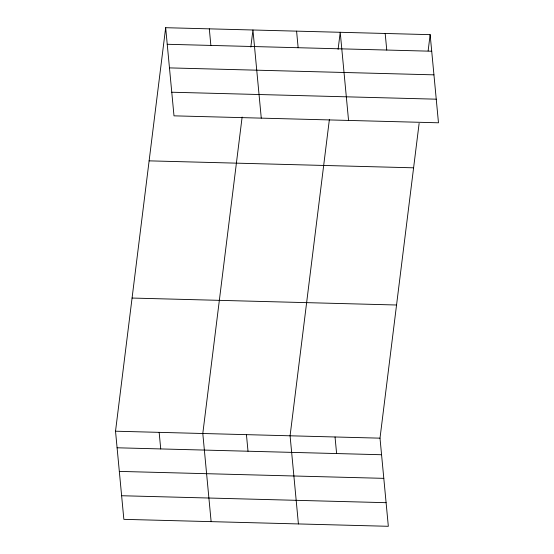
<?xml version="1.0" encoding="UTF-8"?>
<svg xmlns="http://www.w3.org/2000/svg" width="554" height="554" viewBox="0 0 554 554"><rect width="100%" height="100%" fill="white"/><g stroke="black" fill="none" stroke-linecap="round" stroke-linejoin="round"><path stroke-width="0.83" d="M419.115 123.424L380.002 438.159L388.333 526.3L123.854 519.347L115.523 431.206L165.667 27.7L430.146 34.653L438.477 122.794L173.998 115.841L165.667 27.7M242.126 117.06L202.799 433.498L211.129 521.639M250.823 47.069L252.943 29.992L261.273 118.134M329.401 119.352L290.081 435.797L298.412 523.939M338.099 49.361L340.225 32.291L348.556 120.433M428.131 50.871L430.146 34.653M167.232 44.278L431.711 51.231M169.469 67.893L433.948 74.845M171.768 92.227L436.247 99.18M149.116 160.854L413.603 167.814M132.067 298.052L396.553 305.005M115.523 431.206L380.002 438.159M117.088 447.784L381.567 454.737M119.318 471.399L383.804 478.351M121.617 495.733L386.103 502.686M385.182 33.469L386.754 50.047M335.038 436.974L336.61 453.553M296.584 31.142L298.149 47.72M209.308 28.85L210.873 45.428M246.44 434.648L248.005 451.226M159.157 432.355L160.729 448.934"/></g></svg>
